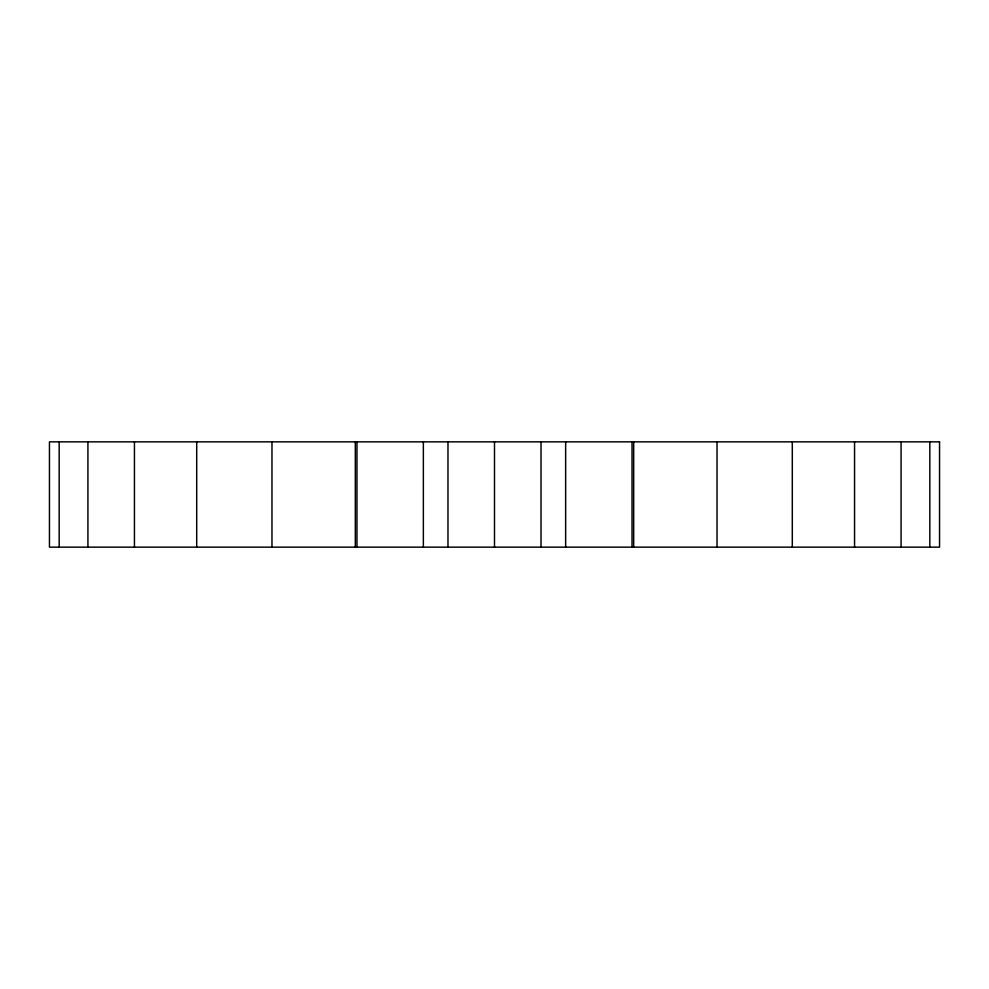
<?xml version="1.0" encoding="UTF-8"?>
<svg xmlns="http://www.w3.org/2000/svg" width="989" height="989" viewBox="0 0 989 989"><rect width="100%" height="100%" fill="white"/><g stroke="black" fill="none" stroke-linecap="round" stroke-linejoin="round"><path stroke-width="1.48" d="M929.821 441.848L929.821 547.152M901.078 441.848L901.078 547.152M854.558 441.848L854.558 547.152M792.3 441.848L792.3 547.152M717.025 441.848L717.025 547.152M633.689 441.848L633.689 547.152M632.033 441.848L632.033 547.152M565.646 441.848L565.646 547.152M541.02 441.848L541.02 547.152M494.5 441.848L494.5 547.152M447.98 441.848L447.98 547.152M423.354 441.848L423.354 547.152M356.967 441.848L356.967 547.152M355.311 441.848L355.311 547.152M271.975 441.848L271.975 547.152M196.7 441.848L196.7 547.152M134.442 441.848L134.442 547.152M87.922 441.848L87.922 547.152M59.179 441.848L59.179 547.152M939.55 441.848L49.45 441.848L49.45 547.152L939.55 547.152L939.55 441.848"/></g></svg>
